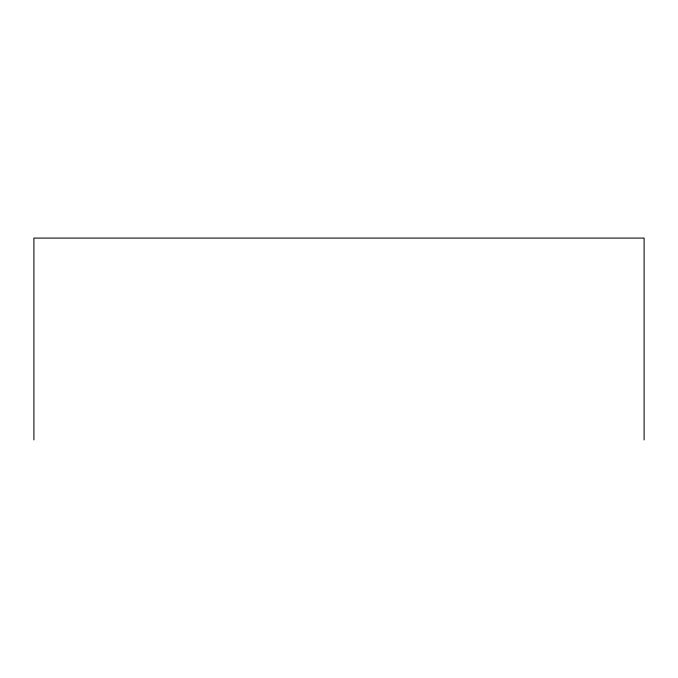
<?xml version="1.0" encoding="UTF-8"?>
<svg xmlns="http://www.w3.org/2000/svg" width="678" height="678" viewBox="0 0 678 678"><rect width="100%" height="100%" fill="white"/><g stroke="black" fill="none" stroke-linecap="round" stroke-linejoin="round"><path stroke-width="1.02" d="M644.1 439.912L644.1 238.088L33.9 238.088L33.9 439.912"/></g></svg>
